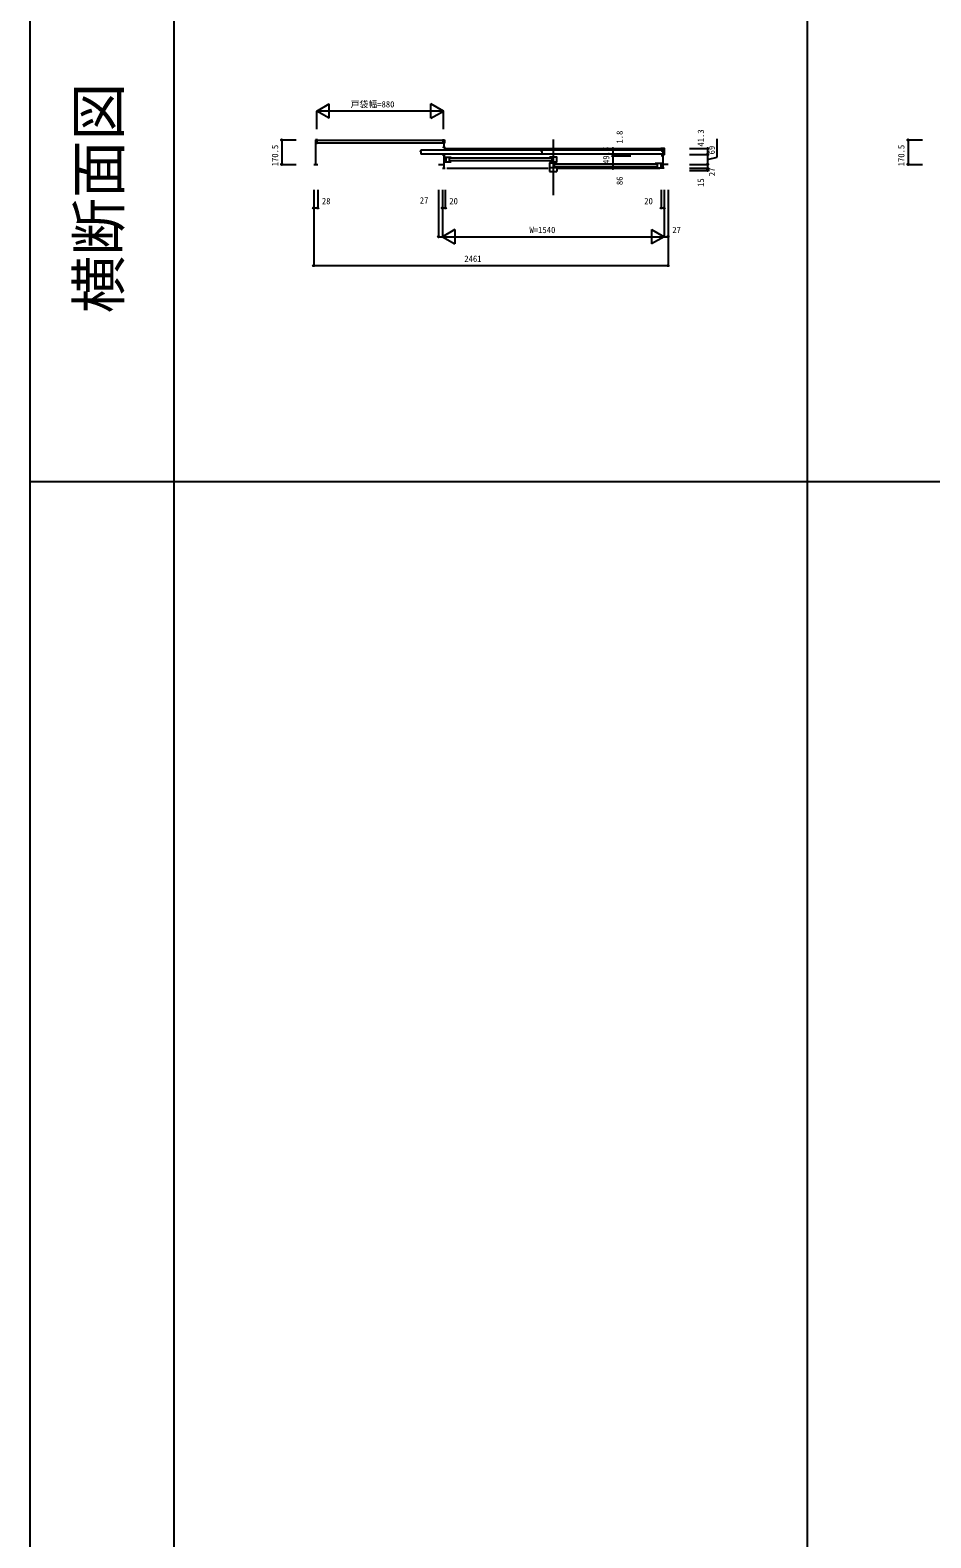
# Model space of a CAD drawing. Units: millimetres, scale not verified. Extents: x -27506 to 27500, y -20006 to 20000.
# Drawn here: x -27500 to -21244, y -9536 to 935 of the extents above; entities that cross this region are included whole.
import ezdxf
from ezdxf.enums import TextEntityAlignment as Align

# ---------------------------------------------------------------- set-up
doc = ezdxf.new("R2010")
doc.units = ezdxf.units.MM
doc.header["$LTSCALE"] = 24
for name, color, linetype in [('0-0_0', 7, 'Continuous'), ('0-3_YKK_B1', 4, 'Continuous'), ('0-7_YKK_F1', 7, 'Continuous'), ('0-9_YKK_N1', 2, 'Continuous')]:
    doc.layers.add(name, color=color, linetype=linetype)
doc.styles.add('ＭＳ ゴシック', font='')
doc.styles.get('ＭＳ ゴシック').set_extended_font_data('MS Gothic')

msp = doc.modelspace()

# ---------------------------------------------------------------- linework, layer by layer
at = {"layer": '0-3_YKK_B1'}
for p, q in [((-25517.51, 172.5), (-25517.51, 2)), ((-25517.51, 166.2), (-25509.5, 166.2)), ((-25517.51, 151.2), (-25509.5, 151.2)), ((-25503.5, 172.5), (-25517.5, 172.5)), ((-25508.5, 167), (-25508.5, 150.4)), ((-25482.5, 168.5), (-25507, 168.5)), ((-24632, 148.9), (-25507, 148.9)), ((-24657.5, 167.2), (-25481.5, 167.2)), ((-24657.5, 167.5), (-24657.5, 167.2)), ((-24632, 168.5), (-24656.5, 168.5)), ((-24635.5, 172.51), (-24621.5, 172.51)), ((-24630.5, 150.4), (-24630.5, 167)), ((-24630, 118.3), (-24630, 123.7)), ((-24630, 122.5), (-24621, 122.5)), ((-24629.5, 148.8), (-24629.5, 172.51)), ((-24621.5, 148.8), (-24629.5, 148.8)), ((-23106, 110.5), (-24627, 110.5)), ((-24625.5, 148.8), (-24625.5, 122.5)), ((-24621.5, 172.51), (-24621.5, 148.8)), ((-24621, 123.7), (-24621, 118.3)), ((-23866.5, 174), (-23866.5, -210.5)), ((-23105.5, 112.3), (-23105.5, -25)), ((-25530.51, 2), (-25502.51, 2)), ((-24789, 92.48), (-24789, 95.21)), ((-24788.63, 95.7), (-24785.72, 96.47)), ((-24785.72, 91.22), (-24788.63, 92)), ((-24785.5, 101.75), (-24785.5, 96.75)), ((-24785.5, 90.95), (-24785.5, 76.19)), ((-24784, 103.25), (-23499, 103.25)), ((-24784, 74.75), (-23499, 74.75)), ((-24663.51, 2), (-24627.51, 2)), ((-24636.51, 0), (-24636.51, 2)), ((-24627.5, 61), (-24616.5, 61)), ((-24616.5, 41.35), (-24627.5, 41.35)), ((-24622.51, 51.5), (-24574.5, 51.5)), ((-24622.51, 20.2), (-24574.5, 20.2)), ((-24613.01, 51.5), (-24613.01, 20.2)), ((-24590.5, 51.5), (-24590.5, 20.2)), ((-24586.51, 47.9), (-23879.51, 47.9)), ((-23879.51, 25.9), (-24586.51, 25.9)), ((-23949, 92.48), (-23949, 95.21)), ((-23948.63, 95.7), (-23945.72, 96.47)), ((-23945.72, 91.22), (-23948.63, 92)), ((-23945.5, 101.75), (-23945.5, 96.75)), ((-23945.5, 90.95), (-23945.5, 76.19)), ((-23875.51, 51.5), (-23875.51, 19.8)), ((-23857.51, -18.4), (-23857.51, 10.5)), ((-23853.51, 6.9), (-23146.51, 6.9)), ((-23499, 103.25), (-23106.99, 103.25)), ((-23499, 74.75), (-23107, 74.75)), ((-23158.51, 10.5), (-23110.5, 10.5)), ((-23142.51, -20.8), (-23142.51, 10.5)), ((-23120, 10.5), (-23120, -20.8)), ((-23105.5, 61), (-23116.5, 61)), ((-23116.5, 0.35), (-23105.5, 0.35)), ((-23111, 72), (-23093.7, 72)), ((-23109.5, 92.23), (-23109.5, 95.46)), ((-23105.87, 96.82), (-23109.13, 95.95)), ((-23105.87, 90.87), (-23109.13, 91.75)), ((-23105.5, 101.75), (-23105.5, 97.3)), ((-23105.5, 90.93), (-23105.5, 76.25)), ((-23105.5, 71), (-23095.5, 71)), ((-23069.5, 2), (-23105.5, 2)), ((-23096.5, 0), (-23096.5, 2)), ((-23095.5, 71), (-23095.5, 68.5)), ((-24636.51, -25), (-24616.51, -25)), ((-24606.5, -25), (-23901.51, -25)), ((-23891.51, -18.4), (-23841.51, -18.4)), ((-23891.51, -46), (-23841.51, -46)), ((-23146.51, -15.1), (-23853.51, -15.1)), ((-23841.51, -17.1), (-23841.51, -46)), ((-23831.51, -25), (-23126.5, -25)), ((-23158.51, -20.8), (-23110.5, -20.8)), ((-23096.5, -25), (-23116.5, -25))]:
    msp.add_line(p, q, dxfattribs=at)
for points in [[(-23093.7, 68.7), (-23093.7, 112.3), (-23119, 112.3)], [(-24637.51, 71), (-24627.51, 71), (-24627.51, -25)], [(-23891.51, 19.8), (-23841.51, 19.8), (-23841.51, 51.5), (-23891.51, 51.5)], [(-23841.51, 10.5), (-23891.51, 10.5), (-23891.51, -46)]]:
    msp.add_lwpolyline(points, dxfattribs=at)
for centre, radius, start, end in [((-25507, 167), 1.5, 90, 180), ((-25507, 150.4), 1.5, 180, 270), ((-25482.5, 167.5), 1, 0, 90), ((-24656.5, 167.5), 1, 90, 180), ((-24632, 167), 1.5, 0, 90), ((-24632, 150.4), 1.5, 270, 0), ((-24788.5, 95.21), 0.5, 104.95496, 180), ((-24788.5, 92.48), 0.5, 179.99825, 255.04628), ((-24785.8, 96.76), 0.3, 285.05519, 0), ((-24785.8, 90.93), 0.3, 0, 74.94481), ((-24784, 101.75), 1.5, 90, 180), ((-24784, 76.25), 1.5, 180, 270), ((-23948.5, 95.21), 0.5, 104.95496, 180), ((-23948.5, 92.48), 0.5, 179.99825, 255.04628), ((-23945.8, 96.76), 0.3, 285.05519, 0), ((-23945.8, 90.93), 0.3, 0, 74.94481), ((-23944, 101.75), 1.5, 90, 180), ((-23944, 76.25), 1.5, 180, 270), ((-23109, 95.46), 0.5, 104.95496, 180), ((-23109, 92.23), 0.5, 179.99825, 255.04628), ((-23107, 101.75), 1.5, 0, 90), ((-23107, 76.25), 1.5, 270, 359.99942), ((-23106, 97.3), 0.5, 284.95056, 359.98951), ((-23106, 90.39), 0.5, 0.01224, 75.05067)]:
    msp.add_arc(centre, radius, start, end, dxfattribs=at)
at = {"layer": '0-7_YKK_F1'}
for p, q in [((-27500, -20000), (-27500, 20000)), ((-26500, -20000), (-26500, 19000)), ((-22100, -20000), (-22100, 19000)), ((-27500, -2200), (26500, -2200))]:
    msp.add_line(p, q, dxfattribs=at)
at = {"layer": '0-9_YKK_N1'}
for p, q in [((-25422.9, 322.51), (-25422.9, 422.51)), ((-24716.1, 322.51), (-24716.1, 422.51)), ((-24629.5, 372.51), (-25509.5, 372.51)), ((-25509.5, 247.51), (-25509.5, 372.51)), ((-24716.1, 322.51), (-24629.5, 372.51)), ((-25752, 172.5), (-25752, 2)), ((-25752, 172.5), (-25652, 172.5)), ((-23451.74, 110.5), (-23451.74, 112.3)), ((-23451.74, 112.3), (-23326.74, 112.3)), ((-23451.74, 110.5), (-23451.74, 61)), ((-23451.74, 110.5), (-23326.74, 110.5)), ((-22919.5, 112.3), (-22794.5, 112.3)), ((-22794.5, 112.3), (-22794.5, 71)), ((-22729.06, 52.68), (-22729.06, 180.6)), ((-21402, 172.5), (-21402, 2)), ((-21402, 172.5), (-21302, 172.5)), ((-25752, 2), (-25652, 2)), ((-23451.74, 61), (-23451.74, -25)), ((-23451.74, 61), (-23326.74, 61)), ((-22919.5, 71), (-22794.5, 71)), ((-22919.5, 2), (-22794.5, 2)), ((-22794.5, 71), (-22794.5, 2)), ((-22794.5, 36.5), (-22729.06, 52.68)), ((-22794.5, 2), (-22794.5, -25)), ((-21402, 2), (-21302, 2)), ((-23451.74, -25), (-23326.74, -25)), ((-22919.5, -25), (-22794.5, -25)), ((-22919.5, -40), (-22794.5, -40)), ((-22794.5, -25), (-22794.5, -40)), ((-25530.5, -175), (-25530.5, -700)), ((-25502.5, -175), (-25502.5, -300)), ((-24663.5, -175), (-24663.5, -500)), ((-24636.5, -175), (-24636.5, -500)), ((-24616.5, -175), (-24616.5, -300)), ((-23116.5, -175), (-23116.5, -300)), ((-23096.5, -175), (-23096.5, -500)), ((-23069.5, -175), (-23069.5, -700)), ((-25530.5, -300), (-25502.5, -300)), ((-24636.5, -300), (-24616.5, -300)), ((-23116.5, -300), (-23096.5, -300)), ((-24663.5, -500), (-24636.5, -500)), ((-24549.9, -450), (-24636.5, -500)), ((-24636.5, -500), (-23096.5, -500)), ((-24636.5, -500), (-24549.9, -550)), ((-24549.9, -450), (-24549.9, -550)), ((-23183.1, -450), (-23096.5, -500)), ((-23183.1, -450), (-23183.1, -550)), ((-23096.5, -500), (-23183.1, -550)), ((-23096.5, -500), (-23069.5, -500)), ((-25530.5, -700), (-23069.5, -700))]:
    msp.add_line(p, q, dxfattribs=at)
for points in [[(-25422.9, 322.51), (-25509.5, 372.51), (-25422.9, 422.51)], [(-24629.5, 247.51), (-24629.5, 372.51), (-24716.1, 422.51)]]:
    msp.add_lwpolyline(points, dxfattribs=at)
for centre in [(-25752, 172.5), (-23451.74, 112.3), (-23451.74, 110.5), (-22794.5, 112.3), (-21402, 172.5), (-25752, 2), (-23451.74, 61), (-22794.5, 71), (-22794.5, 2), (-21402, 2), (-23451.74, -25), (-22794.5, -25), (-22794.5, -40), (-25530.5, -300), (-25502.5, -300), (-24636.5, -300), (-24616.5, -300), (-23116.5, -300), (-23096.5, -300), (-24663.5, -500), (-23069.5, -500), (-25530.5, -700), (-23069.5, -700)]:
    msp.add_circle(centre, 5, dxfattribs=at)

# ---------------------------------------------------------------- texts
at = {"layer": '0-0_0', "color": 3, "style": 'ＭＳ ゴシック'}
msp.add_text('横断面図', height=293.3, rotation=90, dxfattribs=at).set_placement((-26790.09, -1031.79), align=Align.BOTTOM_LEFT)
at = {"layer": '0-9_YKK_N1', "style": 'ＭＳ ゴシック'}
for s, p in [('戸袋幅=880', (-25274.01, 384.51)), ('28', (-25473.5, -288)), ('27', (-24793.5, -283.04)), ('20', (-24588.5, -288)), ('20', (-23234.5, -288)), ('W=1540', (-24031.5, -488)), ('27', (-23039.5, -488)), ('2461', (-24484.25, -688))]:
    msp.add_text(s, height=43.99, dxfattribs=at).set_placement(p, align=Align.BOTTOM_LEFT)
for s, p in [('1.8', (-23370.21, 146.94)), ('41.3', (-22806.5, 125.9)), ('170.5', (-25764, -11.08)), ('49.5', (-23463.74, 4.92)), ('69', (-22730.6, 71.79)), ('170.5', (-21414, -11.08)), ('86', (-23370.21, -141.59)), ('15', (-22806.5, -154)), ('27', (-22728.85, -80.27))]:
    msp.add_text(s, height=43.99, rotation=90, dxfattribs=at).set_placement(p, align=Align.BOTTOM_LEFT)

doc.saveas('drawing.dxf')
